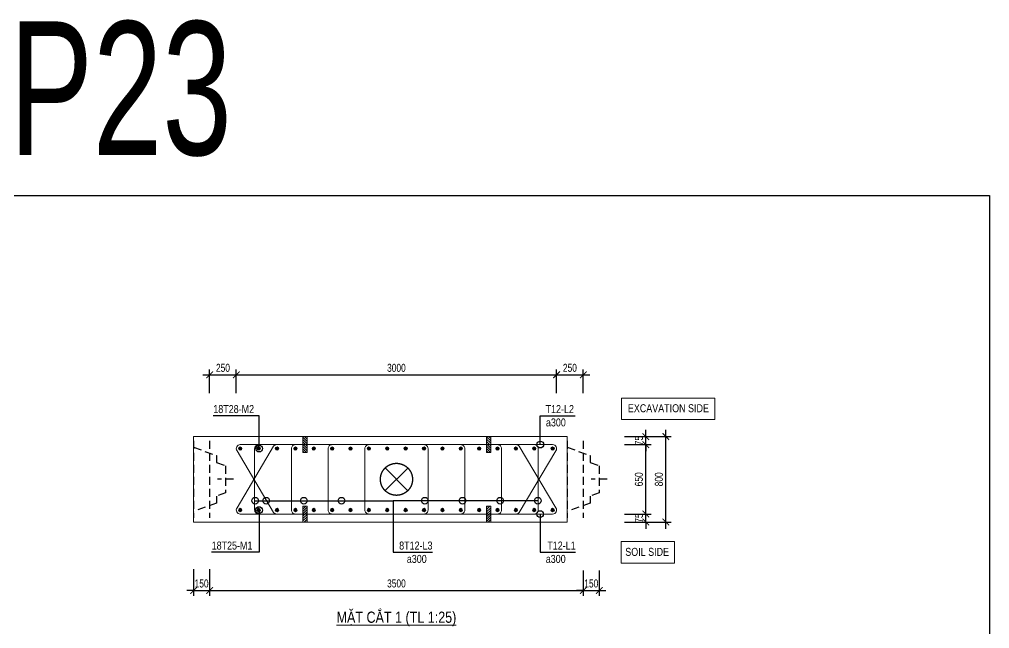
# Model space of a CAD drawing. Header units: millimetres. Extents: x 2746337 to 7547699, y -363432 to 15720.
# Drawn here: x 3111002 to 3147351, y -302494 to -279688 of the extents above; entities that cross this region are included whole.
import ezdxf
from ezdxf.enums import TextEntityAlignment as Align

# ---------------------------------------------------------------- set-up
doc = ezdxf.new("R2010")
doc.units = ezdxf.units.MM
doc.header["$LTSCALE"] = 1200
doc.header["$PDMODE"] = 3
doc.linetypes.add('CENTER', pattern=[2, 1.25, -0.25, 0.25, -0.25])
doc.linetypes.add('HIDDEN', pattern=[0.375, 0.25, -0.125])
for name, color, linetype, lineweight in [('030_Label', 4, 'Continuous', 5), ('5', 5, 'Continuous', 13), ('BOUND', 3, 'Continuous', 20), ('CWS', 8, 'HIDDEN', 9), ('ENOTE', 2, 'Continuous', 15), ('GRID', 74, 'CENTER', 15), ('K-THUOC', 1, 'Continuous', 18), ('LEADER', 8, 'Continuous', 9), ('MCT', 6, 'Continuous', 20), ('TEXTEN', 3, 'Continuous', 13), ('TEXTMA', 2, 'Continuous', 13), ('TEXTVN', 2, 'Continuous', 20), ('TIE', 4, 'Continuous', 13)]:
    doc.layers.add(name, color=color, linetype=linetype, lineweight=lineweight)
doc.layers.add('CDC.04.HIDDEN', color=8, linetype='HIDDEN')
doc.layers.add('MIE', color=5, linetype='HIDDEN')
doc.styles.add('DB_Arial', font='arial.ttf', dxfattribs={"width": 0.8})
doc.styles.add('SMTEXT', font='arial.ttf', dxfattribs={"width": 0.75})
doc.styles.add('VNROMANS', font='VHAVAN.TTF', dxfattribs={"width": 0.8})
doc.dimstyles.new('BSV25', dxfattribs={"dimtxt": 300, "dimasz": 250, "dimexe": 200, "dimexo": 0, "dimgap": 108, "dimtad": 1, "dimdec": 0, "dimlfac": 0.25, "dimdsep": 46, "dimtxsty": 'SMTEXT', "dimblk": 'ARCHTICK', "dimcen": 100, "dimdle": 250, "dimclrd": 256, "dimclre": 256, "dimclrt": 2, "dimadec": 0, "dimazin": 0, "dimtfac": 1, "dimtdec": 0, "dimtix": 1, "dimtmove": 2, "dimatfit": 3, "dimfxl": 800, "dimfxlon": 1, "dimtolj": 1, "dimtzin": 0, "dimarcsym": 0})

# ---------------------------------------------------------------- blocks, each defined once
blk = doc.blocks.new('cws800')
at = {"layer": 'CDC.04.HIDDEN'}
for p, q in [((-600, 1440), (-600, -1440)), ((0, 1440), (0, -1440))]:
    blk.add_line(p, q, dxfattribs=at)
for points in [[(0, 1200), (-860, 888), (-860, 627), (-1200, 507), (-1200, -507), (-860, -627), (-860, -888), (0, -1200)], [(-1500, 0), (-900, 0)]]:
    blk.add_lwpolyline(points, dxfattribs=at)
blk = doc.blocks.new('_ArchTick')
at = {"color": 0, "linetype": 'ByBlock', "const_width": 0.15}
blk.add_lwpolyline([(-0.5, -0.5), (0.5, 0.5)], dxfattribs=at)
blk = doc.blocks.new('*D1953')
at = {"layer": 'Defpoints', "color": 0, "transparency": 16777216}
for p in [(3118128, -298346), (3117528, -298506), (3118128, -301068)]:
    blk.add_point(p, dxfattribs=at)
at = {"layer": 'K-THUOC', "lineweight": -2, "transparency": 16777216}
for p, q in [((3117528, -300268), (3117528, -301268)), ((3118128, -300268), (3118128, -301268)), ((3117528, -301068), (3117278, -301068)), ((3117528, -301068), (3118128, -301068)), ((3118128, -301068), (3118378, -301068))]:
    blk.add_line(p, q, dxfattribs=at)
at = {"layer": 'K-THUOC', "lineweight": -2, "transparency": 16777216, "xscale": 250, "yscale": 250, "zscale": 250}
blk.add_blockref('_ArchTick', (3117528, -301068), dxfattribs=at)
at = {"layer": 'K-THUOC', "lineweight": -2, "transparency": 16777216, "xscale": 250, "yscale": 250, "zscale": 250, "rotation": 180}
blk.add_blockref('_ArchTick', (3118128, -301068), dxfattribs=at)
at = {"layer": 'K-THUOC', "color": 2, "transparency": 16777216, "insert": (3117828, -300806), "char_height": 300, "attachment_point": 5, "style": 'SMTEXT'}
blk.add_mtext('\\A1;150', dxfattribs=at)
blk = doc.blocks.new('*D1954')
at = {"layer": 'Defpoints', "color": 0, "transparency": 16777216}
for p in [(3132128, -300318), (3132728, -300318), (3132728, -301068)]:
    blk.add_point(p, dxfattribs=at)
at = {"layer": 'K-THUOC', "lineweight": -2, "transparency": 16777216}
for p, q in [((3132128, -300318), (3132128, -301268)), ((3132728, -300318), (3132728, -301268)), ((3132128, -301068), (3131878, -301068)), ((3132128, -301068), (3132728, -301068)), ((3132728, -301068), (3132978, -301068))]:
    blk.add_line(p, q, dxfattribs=at)
at = {"layer": 'K-THUOC', "lineweight": -2, "transparency": 16777216, "xscale": 250, "yscale": 250, "zscale": 250}
blk.add_blockref('_ArchTick', (3132128, -301068), dxfattribs=at)
at = {"layer": 'K-THUOC', "lineweight": -2, "transparency": 16777216, "xscale": 250, "yscale": 250, "zscale": 250, "rotation": 180}
blk.add_blockref('_ArchTick', (3132728, -301068), dxfattribs=at)
at = {"layer": 'K-THUOC', "color": 2, "transparency": 16777216, "insert": (3132428, -300806), "char_height": 300, "attachment_point": 5, "style": 'SMTEXT'}
blk.add_mtext('\\A1;150', dxfattribs=at)
blk = doc.blocks.new('*D1955')
at = {"layer": 'Defpoints', "color": 0, "transparency": 16777216}
for p in [(3119128, -292994), (3118128, -293685), (3119128, -293685)]:
    blk.add_point(p, dxfattribs=at)
at = {"layer": 'K-THUOC', "lineweight": -2, "transparency": 16777216}
for p, q in [((3118128, -293685), (3118128, -292794)), ((3119128, -293685), (3119128, -292794)), ((3117878, -292994), (3119378, -292994))]:
    blk.add_line(p, q, dxfattribs=at)
at = {"layer": 'K-THUOC', "lineweight": -2, "transparency": 16777216, "xscale": 250, "yscale": 250, "zscale": 250, "rotation": 180}
blk.add_blockref('_ArchTick', (3118128, -292994), dxfattribs=at)
at = {"layer": 'K-THUOC', "lineweight": -2, "transparency": 16777216, "xscale": 250, "yscale": 250, "zscale": 250}
blk.add_blockref('_ArchTick', (3119128, -292994), dxfattribs=at)
at = {"layer": 'K-THUOC', "color": 2, "transparency": 16777216, "insert": (3118628, -292733), "char_height": 300, "attachment_point": 5, "style": 'SMTEXT'}
blk.add_mtext('\\A1;250', dxfattribs=at)
blk = doc.blocks.new('*D1956')
at = {"layer": 'Defpoints', "color": 0, "transparency": 16777216}
for p in [(3131126, -292994), (3119128, -293685), (3131126, -293685)]:
    blk.add_point(p, dxfattribs=at)
at = {"layer": 'K-THUOC', "lineweight": -2, "transparency": 16777216}
for p, q in [((3119128, -293685), (3119128, -292794)), ((3131126, -293685), (3131126, -292794)), ((3118878, -292994), (3131376, -292994))]:
    blk.add_line(p, q, dxfattribs=at)
at = {"layer": 'K-THUOC', "lineweight": -2, "transparency": 16777216, "xscale": 250, "yscale": 250, "zscale": 250, "rotation": 180}
blk.add_blockref('_ArchTick', (3119128, -292994), dxfattribs=at)
at = {"layer": 'K-THUOC', "lineweight": -2, "transparency": 16777216, "xscale": 250, "yscale": 250, "zscale": 250}
blk.add_blockref('_ArchTick', (3131126, -292994), dxfattribs=at)
at = {"layer": 'K-THUOC', "color": 2, "transparency": 16777216, "insert": (3125127, -292733), "char_height": 300, "attachment_point": 5, "style": 'SMTEXT'}
blk.add_mtext('\\A1;3000', dxfattribs=at)
blk = doc.blocks.new('*D1957')
at = {"layer": 'Defpoints', "color": 0, "transparency": 16777216}
for p in [(3118128, -298346), (3132128, -300318), (3132128, -301068)]:
    blk.add_point(p, dxfattribs=at)
at = {"layer": 'K-THUOC', "lineweight": -2, "transparency": 16777216}
for p, q in [((3118128, -300268), (3118128, -301268)), ((3132128, -300318), (3132128, -301268)), ((3117878, -301068), (3132378, -301068))]:
    blk.add_line(p, q, dxfattribs=at)
at = {"layer": 'K-THUOC', "lineweight": -2, "transparency": 16777216, "xscale": 250, "yscale": 250, "zscale": 250, "rotation": 180}
blk.add_blockref('_ArchTick', (3118128, -301068), dxfattribs=at)
at = {"layer": 'K-THUOC', "lineweight": -2, "transparency": 16777216, "xscale": 250, "yscale": 250, "zscale": 250}
blk.add_blockref('_ArchTick', (3132128, -301068), dxfattribs=at)
at = {"layer": 'K-THUOC', "color": 2, "transparency": 16777216, "insert": (3125128, -300806), "char_height": 300, "attachment_point": 5, "style": 'SMTEXT'}
blk.add_mtext('\\A1;3500', dxfattribs=at)
blk = doc.blocks.new('*D1958')
at = {"layer": 'Defpoints', "color": 0, "transparency": 16777216}
for p in [(3132128, -292994), (3131126, -293685), (3132128, -293685)]:
    blk.add_point(p, dxfattribs=at)
at = {"layer": 'K-THUOC', "lineweight": -2, "transparency": 16777216}
for p, q in [((3131126, -293685), (3131126, -292794)), ((3132128, -293685), (3132128, -292794)), ((3130876, -292994), (3132378, -292994))]:
    blk.add_line(p, q, dxfattribs=at)
at = {"layer": 'K-THUOC', "lineweight": -2, "transparency": 16777216, "xscale": 250, "yscale": 250, "zscale": 250, "rotation": 180}
blk.add_blockref('_ArchTick', (3131126, -292994), dxfattribs=at)
at = {"layer": 'K-THUOC', "lineweight": -2, "transparency": 16777216, "xscale": 250, "yscale": 250, "zscale": 250}
blk.add_blockref('_ArchTick', (3132128, -292994), dxfattribs=at)
at = {"layer": 'K-THUOC', "color": 2, "transparency": 16777216, "insert": (3131627, -292733), "char_height": 300, "attachment_point": 5, "style": 'SMTEXT'}
blk.add_mtext('\\A1;250', dxfattribs=at)
blk = doc.blocks.new('mct1')
at = {"lineweight": 9}
h = blk.add_hatch(color=256, dxfattribs=at)
h.dxf.hatch_style = 1
h.paths.add_polyline_path([(-16, 0, 1), (16, 0, 1)])
blk.add_circle((0, 0), 16, dxfattribs=at)
blk = doc.blocks.new('sp')
at = {"layer": '5', "lineweight": 20}
h = blk.add_hatch(dxfattribs=at)
h.set_pattern_fill('ANSI31', color=256, scale=500)
h.set_pattern_definition([(45, (0, 0), (-44.194, 44.194), [])])
h.paths.add_polyline_path([(80, 300), (-80, 300), (-80, -300), (80, -300)])
blk.add_lwpolyline([(-80, -300), (80, -300), (80, 300), (-80, 300)], close=True, dxfattribs=at)
blk = doc.blocks.new('*D1959')
at = {"layer": 'Defpoints', "color": 0, "transparency": 16777216}
for p in [(3133723, -295306), (3135223, -295306), (3133723, -298506)]:
    blk.add_point(p, dxfattribs=at)
at = {"layer": 'K-THUOC', "lineweight": -2, "transparency": 16777216}
for p, q in [((3135223, -298756), (3135223, -295056)), ((3134423, -295306), (3135423, -295306)), ((3134423, -298506), (3135423, -298506))]:
    blk.add_line(p, q, dxfattribs=at)
at = {"layer": 'K-THUOC', "lineweight": -2, "transparency": 16777216, "xscale": 250, "yscale": 250, "zscale": 250}
for p, rotation in [((3135223, -295306), 90), ((3135223, -298506), 270)]:
    blk.add_blockref('_ArchTick', p, dxfattribs=dict(at, rotation=rotation))
at = {"layer": 'K-THUOC', "color": 2, "transparency": 16777216, "insert": (3134962, -296906), "char_height": 300, "attachment_point": 5, "rotation": 90, "style": 'SMTEXT'}
blk.add_mtext('\\A1;800', dxfattribs=at)
blk = doc.blocks.new('*D1960')
at = {"layer": 'Defpoints', "color": 0, "transparency": 16777216}
for p in [(3133723, -298206), (3134473, -298206), (3133365, -298506)]:
    blk.add_point(p, dxfattribs=at)
at = {"layer": 'K-THUOC', "lineweight": -2, "transparency": 16777216}
for p, q in [((3134473, -298206), (3134473, -297956)), ((3133723, -298206), (3134673, -298206)), ((3134473, -298506), (3134473, -298206)), ((3133673, -298506), (3134673, -298506)), ((3134473, -298506), (3134473, -298756))]:
    blk.add_line(p, q, dxfattribs=at)
at = {"layer": 'K-THUOC', "lineweight": -2, "transparency": 16777216, "xscale": 250, "yscale": 250, "zscale": 250}
for p, rotation in [((3134473, -298206), 270), ((3134473, -298506), 90)]:
    blk.add_blockref('_ArchTick', p, dxfattribs=dict(at, rotation=rotation))
at = {"layer": 'K-THUOC', "color": 2, "transparency": 16777216, "insert": (3134212, -298356), "char_height": 300, "attachment_point": 5, "rotation": 90, "style": 'SMTEXT'}
blk.add_mtext('\\A1;75', dxfattribs=at)
blk = doc.blocks.new('*D1961')
at = {"layer": 'Defpoints', "color": 0, "transparency": 16777216}
for p in [(3133365, -295606), (3134473, -295606), (3133365, -298206)]:
    blk.add_point(p, dxfattribs=at)
at = {"layer": 'K-THUOC', "lineweight": -2, "transparency": 16777216}
for p, q in [((3134473, -298456), (3134473, -295356)), ((3133673, -295606), (3134673, -295606)), ((3133673, -298206), (3134673, -298206))]:
    blk.add_line(p, q, dxfattribs=at)
at = {"layer": 'K-THUOC', "lineweight": -2, "transparency": 16777216, "xscale": 250, "yscale": 250, "zscale": 250}
for p, rotation in [((3134473, -295606), 90), ((3134473, -298206), 270)]:
    blk.add_blockref('_ArchTick', p, dxfattribs=dict(at, rotation=rotation))
at = {"layer": 'K-THUOC', "color": 2, "transparency": 16777216, "insert": (3134212, -296906), "char_height": 300, "attachment_point": 5, "rotation": 90, "style": 'SMTEXT'}
blk.add_mtext('\\A1;650', dxfattribs=at)
blk = doc.blocks.new('*D1962')
at = {"layer": 'Defpoints', "color": 0, "transparency": 16777216}
for p in [(3133365, -295306), (3134473, -295306), (3133365, -295606)]:
    blk.add_point(p, dxfattribs=at)
at = {"layer": 'K-THUOC', "lineweight": -2, "transparency": 16777216}
for p, q in [((3134473, -295306), (3134473, -295056)), ((3133673, -295306), (3134673, -295306)), ((3134473, -295606), (3134473, -295306)), ((3133673, -295606), (3134673, -295606)), ((3134473, -295606), (3134473, -295856))]:
    blk.add_line(p, q, dxfattribs=at)
at = {"layer": 'K-THUOC', "lineweight": -2, "transparency": 16777216, "xscale": 250, "yscale": 250, "zscale": 250}
for p, rotation in [((3134473, -295306), 270), ((3134473, -295606), 90)]:
    blk.add_blockref('_ArchTick', p, dxfattribs=dict(at, rotation=rotation))
at = {"layer": 'K-THUOC', "color": 2, "transparency": 16777216, "insert": (3134212, -295456), "char_height": 300, "attachment_point": 5, "rotation": 90, "style": 'SMTEXT'}
blk.add_mtext('\\A1;75', dxfattribs=at)
blk = doc.blocks.new('tremie')
at = {"layer": 'MIE', "color": 74, "ltscale": 1000}
for p, q in [((424, -424), (-424, 424)), ((424, 424), (-424, -424))]:
    blk.add_line(p, q, dxfattribs=at)
at = {"layer": 'MIE', "ltscale": 500}
blk.add_circle((0, 0), 600, dxfattribs=at)

msp = doc.modelspace()

# ---------------------------------------------------------------- linework, layer by layer
msp.add_lwpolyline([(3053834.1, -286280), (3147351.4, -286280), (3147351.4, -363432.4), (3053834.1, -363432.4)], close=True)
at = {"layer": 'BOUND'}
msp.add_lwpolyline([(3117527.6, -298505.7), (3131527.6, -298505.7), (3131527.6, -295305.7), (3117527.6, -295305.7)], close=True, dxfattribs=at)
at = {"layer": 'ENOTE'}
for points in [[(3133559.7, -293863.1), (3137059.7, -293863.1), (3137059.7, -294663.1), (3133559.7, -294663.1)], [(3133549, -299239.7), (3135549, -299239.7), (3135549, -300039.7), (3133549, -300039.7)]]:
    msp.add_lwpolyline(points, close=True, dxfattribs=at)
at = {"layer": 'TIE', "lineweight": 20}
for points in [[(3120649.4, -295605.7, 0.244599), (3120526.6, -295669.6), (3119154.8, -297969.6, 0.6069433), (3119277.6, -298205.7), (3130980.2, -298205.7, 0.6069433), (3131103, -297969.6), (3129731.3, -295669.6, 0.244599), (3129608.4, -295605.7)], [(3129608.4, -298205.7, 0.244599), (3129731.3, -298141.7), (3131103, -295841.7, 0.6069433), (3130980.2, -295605.7), (3119277.6, -295605.7, 0.6069433), (3119154.8, -295841.7), (3120526.6, -298141.7, 0.244599), (3120649.4, -298205.7)]]:
    msp.add_lwpolyline(points, format="xyb", dxfattribs=at)
at = {"layer": 'TIE'}
for points in [[(3120416, -298205.7), (3119966, -298205.7, -0.4142136), (3119816, -298055.7), (3119816, -295755.7, -0.4142136), (3119966, -295605.7), (3120416, -295605.7)], [(3121792.8, -298205.7), (3121342.8, -298205.7, -0.4142136), (3121192.8, -298055.7), (3121192.8, -295755.7, -0.4142136), (3121342.8, -295605.7), (3121792.8, -295605.7)], [(3123169.6, -298205.7), (3122719.6, -298205.7, -0.4142136), (3122569.6, -298055.7), (3122569.6, -295755.7, -0.4142136), (3122719.6, -295605.7), (3123169.6, -295605.7)], [(3124546.3, -298205.7), (3124096.3, -298205.7, -0.4142136), (3123946.3, -298055.7), (3123946.3, -295755.7, -0.4142136), (3124096.3, -295605.7), (3124546.3, -295605.7)], [(3125711.5, -298205.7), (3126161.5, -298205.7, 0.4142136), (3126311.5, -298055.7), (3126311.5, -295755.7, 0.4142136), (3126161.5, -295605.7), (3125711.5, -295605.7)], [(3127088.3, -298205.7), (3127538.3, -298205.7, 0.4142136), (3127688.3, -298055.7), (3127688.3, -295755.7, 0.4142136), (3127538.3, -295605.7), (3127088.3, -295605.7)], [(3128465, -298205.7), (3128915, -298205.7, 0.4142136), (3129065, -298055.7), (3129065, -295755.7, 0.4142136), (3128915, -295605.7), (3128465, -295605.7)], [(3129841.8, -298205.7), (3130291.8, -298205.7, 0.4142136), (3130441.8, -298055.7), (3130441.8, -295755.7, 0.4142136), (3130291.8, -295605.7), (3129841.8, -295605.7)]]:
    msp.add_lwpolyline(points, format="xyb", dxfattribs=at)

# ---------------------------------------------------------------- block references
at = {"layer": 'CWS', "xscale": -1}
for p in [(3117527.6, -296905.7), (3131527.6, -296905.7)]:
    msp.add_blockref('cws800', p, dxfattribs=at)
at = {"layer": 'ENOTE', "xscale": -1}
for p in [(3121700.1, -295605.7), (3128578.6, -295605.7)]:
    msp.add_blockref('sp', p, dxfattribs=at)
at = {"layer": 'ENOTE', "rotation": 180}
for p in [(3121700.1, -298205.7), (3128578.6, -298205.7)]:
    msp.add_blockref('sp', p, dxfattribs=at)
at = {"layer": 'GRID', "rotation": 269.672406155841}
msp.add_blockref('tremie', (3125128.9, -296905.7), dxfattribs=at)
at = {"layer": 'MCT', "xscale": -4, "yscale": 4, "zscale": 4, "rotation": 180}
for p in [(3119277.6, -295755.7), (3119966, -295755.7), (3120654.4, -295755.7), (3121342.8, -295755.7), (3122031.2, -295755.7), (3122719.6, -295755.7), (3123408, -295755.7), (3124096.3, -295755.7), (3124784.7, -295755.7), (3125473.1, -295755.7), (3126161.5, -295755.7), (3126849.9, -295755.7), (3127538.3, -295755.7), (3128226.6, -295755.7), (3128915, -295755.7), (3129603.4, -295755.7), (3130291.8, -295755.7), (3130980.2, -295755.7)]:
    msp.add_blockref('mct1', p, dxfattribs=at)
at = {"layer": 'MCT', "xscale": 4, "yscale": 4, "zscale": 4}
for p in [(3119277.6, -298055.7), (3119966, -298055.7), (3120654.4, -298055.7), (3121342.8, -298055.7), (3122031.2, -298055.7), (3122719.6, -298055.7), (3123408, -298055.7), (3124096.3, -298055.7), (3124784.7, -298055.7), (3125473.1, -298055.7), (3126161.5, -298055.7), (3126849.9, -298055.7), (3127538.3, -298055.7), (3128226.6, -298055.7), (3128915, -298055.7), (3129603.4, -298055.7), (3130291.8, -298055.7), (3130980.2, -298055.7)]:
    msp.add_blockref('mct1', p, dxfattribs=at)

# ---------------------------------------------------------------- texts
at = {"layer": '030_Label', "style": 'VNROMANS', "width": 0.7}
msp.add_text('type-2b- p22, P23', height=5000, dxfattribs=at).set_placement((3098149.3, -282262.9), align=Align.MIDDLE_CENTER)
at = {"layer": 'TEXTEN', "style": 'DB_Arial', "width": 0.8}
for s, p in [('T12-L2', (3131778.6, -294425.7)), ('8T12-L3', (3126478.8, -299535.7)), ('T12-L1', (3131842.7, -299535.7)), ('a300', (3126262.1, -300035.7))]:
    msp.add_text(s, height=300, dxfattribs=at).set_placement(p, align=Align.RIGHT)
for p in [(3130728.9, -294925.7), (3130722.7, -300035.7)]:
    msp.add_text('a300', height=300, dxfattribs=at).set_placement(p)
at = {"layer": 'TEXTMA', "style": 'DB_Arial', "width": 0.8}
for s, p in [('18T28-M2', (3118266.4, -294425.7)), ('18T25-M1', (3118204.9, -299535.7))]:
    msp.add_text(s, height=300, dxfattribs=at).set_placement(p)
at = {"layer": 'TEXTVN', "style": 'DB_Arial', "width": 0.8}
msp.add_text('EXCAVATION SIDE', height=300, dxfattribs=at).set_placement((3133798.9, -294394.8))
msp.add_text('SOIL SIDE', height=300, dxfattribs=at).set_placement((3135341.2, -299771.4), align=Align.RIGHT)
msp.add_text('%%UMẶT CẮT 1 (TL 1:25)', height=420, rotation=360, dxfattribs=at).set_placement((3125128.5, -302067.5), align=Align.MIDDLE)

# ---------------------------------------------------------------- dimensions: what is measured, and where the dimension line sits
at = {"layer": 'K-THUOC'}
for base, p1, p2, picture, middle in [((3119127.6, -292993.9), (3118127.6, -293685), (3119127.6, -293685), '*D1955', (3118627.6, -292732.8)), ((3131126.2, -292993.9), (3119127.6, -293685), (3131126.2, -293685), '*D1956', (3125126.9, -292732.7)), ((3132127.6, -292993.9), (3131126.2, -293685), (3132127.6, -293685), '*D1958', (3131626.9, -292732.8)), ((3118127.6, -301067.5), (3117527.6, -298505.7), (3118127.6, -298345.9), '*D1953', (3117827.6, -300806.3)), ((3132127.6, -301067.5), (3118127.6, -298345.9), (3132127.6, -300317.5), '*D1957', (3125127.6, -300806.2)), ((3132727.6, -301067.5), (3132127.6, -300317.5), (3132727.6, -300317.5), '*D1954', (3132427.6, -300806.3))]:
    dim = msp.add_linear_dim(base=base, p1=p1, p2=p2, dimstyle='BSV25', dxfattribs=at)
    dim.commit()
    dim.dimension.update_dxf_attribs({"geometry": picture, "text_midpoint": middle})
for base, p1, p2, picture, middle in [((3134472.9, -295305.7), (3133364.9, -295605.7), (3133364.9, -295305.7), '*D1962', (3134212.4, -295455.7)), ((3135222.9, -295305.7), (3133722.9, -298505.7), (3133722.9, -295305.7), '*D1959', (3134961.8, -296905.7)), ((3134472.9, -295605.7), (3133364.9, -298205.7), (3133364.9, -295605.7), '*D1961', (3134211.8, -296905.7)), ((3134472.9, -298205.7), (3133364.9, -298505.7), (3133722.9, -298205.7), '*D1960', (3134212.4, -298355.7))]:
    dim = msp.add_linear_dim(base=base, p1=p1, p2=p2, angle=90, dimstyle='BSV25', dxfattribs=at)
    dim.commit()
    dim.dimension.update_dxf_attribs({"geometry": picture, "text_midpoint": middle})

# ---------------------------------------------------------------- leaders
at = {"layer": 'LEADER'}
for points in [[(3119983.3, -295755.7), (3119983.3, -294525.7), (3118266.4, -294525.7)], [(3130518.9, -295605.7), (3130518.9, -294525.7), (3131828.3, -294525.7)], [(3119833.3, -297705.7), (3125010.5, -297705.7), (3125010.5, -299635.7), (3126479.1, -299635.7)], [(3120244.7, -297705.7), (3125010.5, -297705.7), (3125010.5, -299635.7)], [(3121656.1, -297705.7), (3125010.5, -297705.7), (3125010.5, -299635.7)], [(3123067.5, -297705.7), (3125010.5, -297705.7), (3125010.5, -299635.7), (3126479.1, -299635.7)], [(3129013.1, -297705.7), (3125010.5, -297705.7), (3125010.5, -299635.7), (3126479.1, -299635.7)], [(3130424.5, -297705.7), (3125010.5, -297705.7), (3125010.5, -299635.7), (3126479.1, -299635.7)], [(3127601.7, -297705.7), (3125010.5, -297705.7), (3125010.5, -299635.7)], [(3126190.3, -297705.7), (3125010.5, -297705.7), (3125010.5, -299635.7)], [(3119979.4, -298055.7), (3119979.4, -299635.7), (3118204.9, -299635.7)], [(3130512.7, -298205.7), (3130512.7, -299635.7), (3131842.7, -299635.7)]]:
    msp.add_leader(points, dimstyle='BSV25', override={"dimldrblk": 'Origin'}, dxfattribs=at)

doc.saveas('drawing.dxf')
